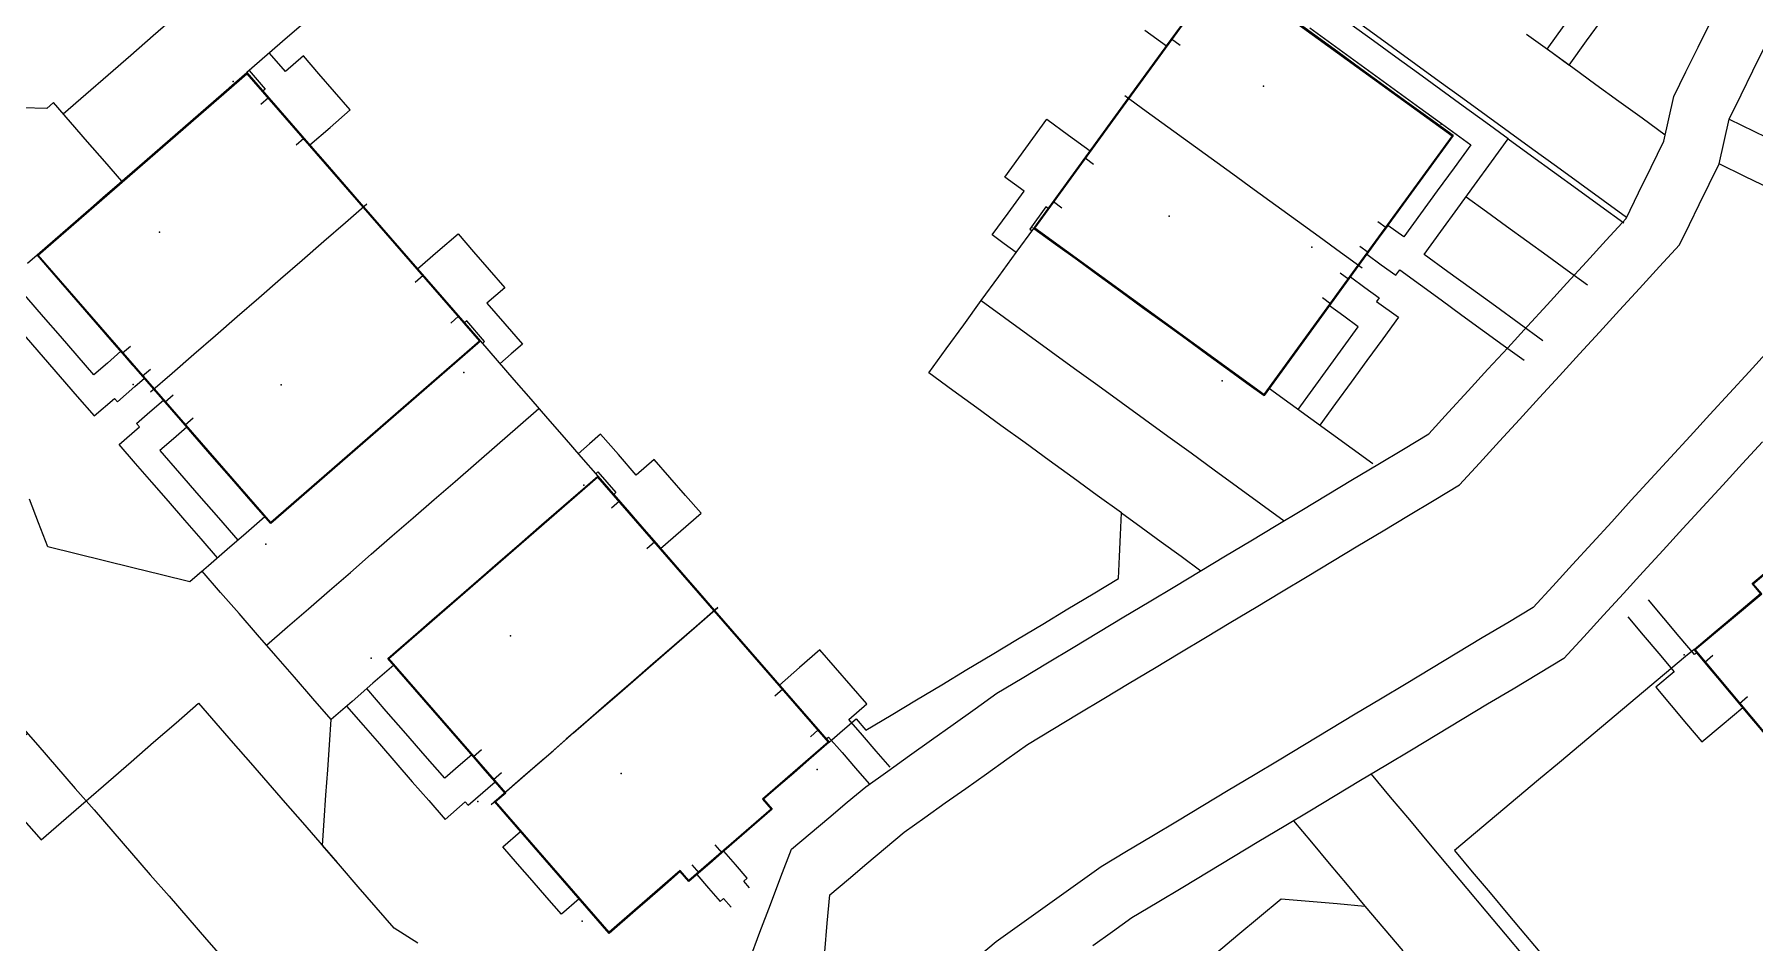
# Model space of a CAD drawing. Header units: metres. Extents: x 337936 to 338469, y 373266 to 374026.
# Drawn here: x 338350.1 to 338407.9, y 373346.3 to 373376.8 of the extents above; entities that cross this region are included whole.
import ezdxf

# ---------------------------------------------------------------- set-up
doc = ezdxf.new("R2010")
doc.units = ezdxf.units.M
for name, color, linetype in [('3D_LINES', 3, 'Continuous'), ('3D_Points', 1, 'Continuous'), ('PLOTS EXTERNAL LEVEL', 6, 'Continuous'), ('PLOTS FFL', 5, 'Continuous')]:
    doc.layers.add(name, color=color, linetype=linetype)

msp = doc.modelspace()

# ---------------------------------------------------------------- linework, layer by layer
at = {"layer": '3D_LINES'}
for points in [[(338350.586, 373384.573, 33.745), (338351.039, 373384.967, 33.748), (338351.491, 373385.36, 33.751), (338352.34, 373384.946, 33.749), (338353.189, 373384.532, 33.746), (338354.038, 373384.118, 33.743), (338354.887, 373383.704, 33.741), (338355.736, 373383.29, 33.738), (338356.584, 373382.876, 33.735), (338357.433, 373382.462, 33.733), (338358.282, 373382.048, 33.73), (338359.131, 373381.634, 33.745), (338359.693, 373380.988, 33.756), (338360.255, 373380.342, 33.767), (338360.817, 373379.695, 33.77), (338361.379, 373379.049, 33.768), (338360.694, 373378.454, 33.754), (338360.009, 373377.858, 33.74), (338359.325, 373377.263, 33.726), (338358.64, 373376.668, 33.712), (338357.956, 373376.073, 33.698), (338357.271, 373375.478, 33.684)], [(338407.501, 373383.801, 34.269), (338406.915, 373382.994, 34.269), (338406.329, 373382.188, 34.269), (338405.743, 373381.381, 34.269), (338405.157, 373380.574, 34.269), (338404.571, 373379.767, 34.269), (338403.985, 373378.961, 34.269), (338403.398, 373378.154, 34.269), (338402.812, 373377.347, 34.269), (338402.226, 373376.541, 34.269), (338401.64, 373375.734, 34.269), (338400.912, 373376.263, 34.269), (338401.489, 373377.057, 34.269), (338402.066, 373377.851, 34.269), (338402.642, 373378.645, 34.269), (338403.219, 373379.438, 34.269), (338403.796, 373380.232, 34.269), (338404.373, 373381.026, 34.269), (338404.949, 373381.82, 34.269), (338405.526, 373382.614, 34.269), (338406.103, 373383.408, 34.269), (338406.68, 373384.201, 34.269)], [(338351.109, 373374.096, 33.655), (338351.863, 373374.752, 33.669), (338352.618, 373375.408, 33.683), (338353.373, 373376.064, 33.695), (338354.127, 373376.72, 33.694), (338354.882, 373377.376, 33.693), (338355.637, 373378.032, 33.697), (338356.392, 373378.689, 33.702), (338357.146, 373379.345, 33.708), (338357.901, 373380.001, 33.714), (338358.656, 373380.657, 33.732), (338359.41, 373381.313, 33.751)], [(338403.58, 373370.616, 34.269), (338402.795, 373371.187, 34.269), (338402.009, 373371.758, 34.269), (338401.223, 373372.329, 34.269), (338400.437, 373372.9, 34.269), (338399.652, 373373.471, 34.269), (338398.866, 373374.042, 34.269), (338398.08, 373374.613, 34.269), (338397.294, 373375.183, 34.269), (338396.508, 373375.754, 34.269), (338395.723, 373376.325, 34.269), (338394.937, 373376.896, 34.269), (338394.151, 373377.467, 34.269), (338393.365, 373378.038, 34.269), (338392.58, 373378.609, 34.269), (338391.794, 373379.18, 34.269), (338391.008, 373379.751, 34.269), (338390.222, 373380.321, 34.269), (338389.437, 373380.892, 34.269), (338389.095, 373381.141, 34.271)], [(338374.14, 373345.685, 33.823), (338374.493, 373346.617, 33.813), (338374.846, 373347.548, 33.802), (338375.199, 373348.48, 33.792), (338375.553, 373349.411, 33.782), (338376.177, 373349.935, 33.78), (338376.801, 373350.459, 33.778), (338377.425, 373350.982, 33.778), (338378.049, 373351.506, 33.787), (338378.781, 373352.028, 33.8), (338379.514, 373352.551, 33.812), (338380.246, 373353.073, 33.824), (338380.979, 373353.596, 33.837), (338381.711, 373354.118, 33.849), (338382.443, 373354.641, 33.861), (338383.296, 373355.153, 33.876), (338384.149, 373355.665, 33.891), (338385.002, 373356.178, 33.906), (338385.855, 373356.69, 33.921), (338386.707, 373357.203, 33.936), (338387.56, 373357.715, 33.95), (338388.413, 373358.227, 33.965), (338389.266, 373358.74, 33.973), (338390.118, 373359.252, 33.976), (338390.971, 373359.765, 33.978), (338391.824, 373360.277, 33.98), (338392.677, 373360.789, 33.983), (338393.53, 373361.302, 33.985), (338394.382, 373361.814, 33.987), (338395.235, 373362.327, 33.997), (338396.088, 373362.839, 34.026), (338396.941, 373363.352, 34.055), (338397.603, 373364.074, 34.085), (338398.265, 373364.796, 34.096), (338398.927, 373365.519, 34.096), (338399.589, 373366.241, 34.097), (338400.251, 373366.964, 34.097), (338400.913, 373367.686, 34.097), (338401.575, 373368.408, 34.098), (338402.237, 373369.131, 34.099), (338402.899, 373369.853, 34.106), (338403.561, 373370.576, 34.128), (338403.983, 373371.442, 34.15), (338404.406, 373372.309, 34.165), (338404.828, 373373.175, 34.178), (338405, 373373.926, 34.189), (338405.171, 373374.677, 34.2), (338405.574, 373375.503, 34.213), (338405.977, 373376.329, 34.232), (338406.38, 373377.155, 34.276)], [(338386.857, 373374.615, 34.006), (338386.328, 373373.887, 34.006), (338385.8, 373373.16, 34.006), (338385.271, 373372.432, 34.006), (338384.743, 373371.705, 34.006), (338384.214, 373370.978, 34.006), (338383.686, 373370.25, 34.006), (338384.416, 373369.72, 34.002), (338385.146, 373369.189, 33.998), (338385.876, 373368.659, 33.993), (338386.606, 373368.129, 33.989), (338387.336, 373367.598, 33.985), (338388.066, 373367.068, 33.981), (338388.796, 373366.538, 33.977), (338389.526, 373366.007, 33.973), (338390.256, 373365.477, 33.969), (338390.835, 373365.056, 33.978), (338391.414, 373364.636, 33.987), (338391.942, 373365.363, 33.999), (338392.471, 373366.09, 34.011), (338392.999, 373366.818, 34.022), (338393.528, 373367.545, 34.034), (338394.056, 373368.273, 34.046), (338394.585, 373369, 34.058), (338395.113, 373369.728, 34.069), (338395.642, 373370.455, 34.081), (338396.17, 373371.183, 34.093), (338396.699, 373371.91, 34.105), (338397.227, 373372.637, 34.116), (338397.756, 373373.365, 34.128), (338396.983, 373373.926, 34.141), (338396.21, 373374.488, 34.141), (338395.437, 373375.049, 34.141), (338394.665, 373375.611, 34.141), (338393.892, 373376.172, 34.141), (338393.119, 373376.734, 34.142), (338392.346, 373377.295, 34.142)], [(338387.407, 373376.903, 34.139), (338388.135, 373376.374, 34.139), (338388.606, 373377.022, 34.139)], [(338399.607, 373373.256, 34.139), (338398.854, 373373.803, 34.139), (338398.1, 373374.351, 34.139), (338397.346, 373374.899, 34.139), (338396.592, 373375.447, 34.139), (338395.838, 373375.994, 34.139), (338395.084, 373376.542, 34.139), (338394.33, 373377.09, 34.139)], [(338388.442, 373376.797, 34.142), (338387.914, 373376.07, 34.142), (338387.385, 373375.342, 34.142), (338386.857, 373374.615, 34.142)], [(338388.309, 373376.613, 34.095), (338388.594, 373376.406, 34.119)], [(338392.953, 373376.978, 34.139), (338393.689, 373376.443, 34.14), (338394.426, 373375.908, 34.14), (338395.163, 373375.372, 34.14), (338395.9, 373374.837, 34.14), (338396.636, 373374.302, 34.14), (338397.373, 373373.767, 34.141), (338397.862, 373373.411, 34.141), (338398.35, 373373.056, 34.141), (338397.788, 373372.283, 34.141), (338397.226, 373371.509, 34.141), (338396.664, 373370.735, 34.141), (338396.101, 373369.961, 34.141), (338395.565, 373370.35, 34.141), (338395.213, 373369.865, 34.141), (338394.86, 373369.379, 34.141), (338395.346, 373369.027, 34.141), (338395.831, 373368.674, 34.141), (338395.964, 373368.857, 34.141), (338396.66, 373368.352, 34.141), (338397.355, 373367.846, 34.141), (338398.051, 373367.341, 34.141), (338398.746, 373366.836, 34.141), (338399.442, 373366.33, 34.141), (338400.138, 373365.825, 34.141)], [(338404.876, 373373.383, 34.181), (338404.101, 373373.946, 34.186), (338403.325, 373374.51, 34.191), (338402.55, 373375.073, 34.196), (338401.775, 373375.636, 34.201), (338401, 373376.199, 34.206), (338400.224, 373376.763, 34.211)], [(338357.348, 373375.545, 33.685), (338357.885, 373374.927, 33.686), (338357.81, 373374.861, 33.684), (338358.334, 373374.257, 33.685), (338358.859, 373373.653, 33.685), (338359.384, 373373.05, 33.686), (338360.063, 373373.64, 33.7), (338360.743, 373374.231, 33.714), (338360.218, 373374.834, 33.713), (338359.693, 373375.438, 33.713), (338359.168, 373376.042, 33.712), (338358.564, 373375.517, 33.7), (338358.027, 373376.135, 33.699)], [(338407.026, 373373.917, 34.2), (338407.423, 373374.73, 34.246), (338407.819, 373375.543, 34.276), (338408.216, 373376.356, 34.27)], [(338354.152, 373364.849, 33.672), (338353.498, 373365.601, 33.672), (338352.845, 373366.352, 33.672), (338352.192, 373367.104, 33.672), (338351.538, 373367.856, 33.672), (338350.885, 373368.607, 33.672), (338350.232, 373369.359, 33.672), (338350.968, 373369.999, 33.672), (338351.704, 373370.639, 33.672), (338352.441, 373371.279, 33.672), (338353.177, 373371.919, 33.672), (338353.914, 373372.56, 33.672), (338354.65, 373373.2, 33.672), (338355.386, 373373.84, 33.672), (338356.123, 373374.48, 33.672), (338356.859, 373375.12, 33.672), (338357.271, 373375.478, 33.672), (338357.924, 373374.727, 33.672), (338358.578, 373373.975, 33.672), (338359.231, 373373.223, 33.672), (338359.884, 373372.472, 33.672), (338360.538, 373371.72, 33.672), (338361.191, 373370.969, 33.672), (338361.844, 373370.217, 33.672), (338362.498, 373369.466, 33.672), (338363.151, 373368.714, 33.672), (338363.804, 373367.962, 33.672), (338364.458, 373367.211, 33.672), (338365.111, 373366.459, 33.672), (338364.693, 373366.096, 33.672), (338364.276, 373365.733, 33.672), (338363.586, 373365.134, 33.672), (338362.897, 373364.535, 33.672), (338362.208, 373363.935, 33.672), (338361.518, 373363.336, 33.672), (338360.829, 373362.737, 33.672), (338360.14, 373362.138, 33.672), (338359.45, 373361.538, 33.672), (338358.761, 373360.939, 33.672), (338358.072, 373360.34, 33.672), (338357.418, 373361.092, 33.672), (338356.765, 373361.843, 33.672), (338356.112, 373362.595, 33.672), (338355.458, 373363.346, 33.672), (338354.805, 373364.098, 33.672), (338354.152, 373364.849, 33.672)], [(338394.706, 373368.912, 34.141), (338393.983, 373369.437, 34.141), (338393.26, 373369.963, 34.141), (338392.535, 373370.489, 34.141), (338391.81, 373371.016, 34.141), (338391.085, 373371.543, 34.141), (338390.36, 373372.069, 34.141), (338389.635, 373372.596, 34.141), (338388.91, 373373.123, 34.141), (338388.185, 373373.649, 34.141), (338387.46, 373374.176, 34.141), (338386.736, 373374.703, 34.141)], [(338349.913, 373369.081, 33.549), (338350.545, 373369.632, 33.549), (338351.178, 373370.182, 33.549), (338351.811, 373370.732, 33.549), (338352.444, 373371.282, 33.549), (338353.077, 373371.832, 33.549), (338352.503, 373372.492, 33.549), (338351.929, 373373.153, 33.549), (338351.355, 373373.813, 33.549), (338350.781, 373374.473, 33.549), (338350.555, 373374.278, 33.549), (338349.741, 373374.302, 33.549)], [(338358.003, 373374.637, 33.684), (338357.737, 373374.405, 33.679)], [(338383.098, 373369.441, 34.007), (338382.693, 373369.735, 34.007), (338382.289, 373370.029, 34.007), (338382.824, 373370.765, 34.007), (338383.359, 373371.501, 34.007), (338382.712, 373371.971, 34.007), (338383.182, 373372.619, 34.007), (338383.652, 373373.266, 34.007), (338384.122, 373373.913, 34.007), (338384.85, 373373.384, 34.007), (338385.578, 373372.855, 34.007), (338385.108, 373372.208, 34.007), (338384.638, 373371.561, 34.007), (338384.168, 373370.913, 34.007), (338384.087, 373370.972, 34.007), (338383.546, 373370.228, 34.007), (338383.627, 373370.169, 34.007)], [(338408.409, 373371.574, 33.598), (338407.546, 373371.995, 33.598), (338406.683, 373372.415, 33.598), (338406.855, 373373.166, 33.598), (338407.026, 373373.917, 33.598), (338407.85, 373373.515, 33.598), (338408.674, 373373.113, 33.598)], [(338359.19, 373373.271, 33.686), (338358.924, 373373.039, 33.68)], [(338400.769, 373366.478, 34.094), (338399.973, 373367.057, 34.098), (338399.176, 373367.636, 34.102), (338398.379, 373368.215, 34.106), (338397.583, 373368.793, 34.11), (338396.786, 373369.372, 34.114), (338397.35, 373370.149, 34.114), (338397.915, 373370.926, 34.115), (338398.479, 373371.702, 34.116), (338399.043, 373372.479, 34.118), (338399.607, 373373.256, 34.139), (338400.384, 373372.691, 34.136), (338401.161, 373372.127, 34.133), (338401.937, 373371.563, 34.13), (338402.714, 373370.998, 34.127), (338403.491, 373370.434, 34.124)], [(338376.67, 373345.959, 34.005), (338376.754, 373346.919, 34.005), (338376.838, 373347.879, 34.005), (338377.462, 373348.403, 34.005), (338378.086, 373348.927, 34.005), (338378.71, 373349.45, 34.005), (338379.334, 373349.974, 34.005), (338380.024, 373350.466, 34.005), (338380.714, 373350.958, 34.005), (338381.404, 373351.45, 34.005), (338382.094, 373351.942, 34.005), (338382.784, 373352.434, 34.005), (338383.474, 373352.926, 34.005), (338384.326, 373353.439, 34.005), (338385.179, 373353.951, 34.005), (338386.032, 373354.464, 34.005), (338386.885, 373354.976, 34.005), (338387.737, 373355.488, 34.005), (338388.59, 373356.001, 34.005), (338389.443, 373356.513, 34.005), (338390.296, 373357.026, 34.005), (338391.149, 373357.538, 34.005), (338392.001, 373358.05, 34.005), (338392.854, 373358.563, 34.005), (338393.707, 373359.075, 34.005), (338394.56, 373359.588, 34.005), (338395.413, 373360.1, 34.005), (338396.265, 373360.612, 34.005), (338397.118, 373361.125, 34.005), (338397.971, 373361.637, 34.005), (338398.642, 373362.37, 34.005), (338399.314, 373363.103, 34.005), (338399.986, 373363.836, 34.005), (338400.657, 373364.569, 34.005), (338401.329, 373365.302, 34.005), (338402, 373366.035, 34.005), (338402.672, 373366.767, 34.005), (338403.343, 373367.5, 34.005), (338404.015, 373368.233, 34.005), (338404.687, 373368.966, 34.005), (338405.358, 373369.699, 34.005), (338405.689, 373370.378, 34.005), (338406.021, 373371.057, 34.005), (338406.352, 373371.736, 34.005), (338406.683, 373372.415, 34.005)], [(338385.405, 373372.616, 34.045), (338385.69, 373372.409, 34.069)], [(338398.197, 373371.314, 34.116), (338398.875, 373370.821, 34.112), (338399.553, 373370.328, 34.109), (338400.231, 373369.836, 34.106), (338400.91, 373369.343, 34.103), (338401.588, 373368.85, 34.099), (338402.266, 373368.358, 34.096)], [(338361.304, 373371.067, 33.69), (338360.578, 373370.436, 33.675), (338359.851, 373369.804, 33.703), (338359.125, 373369.172, 33.732), (338358.398, 373368.541, 33.76), (338357.671, 373367.909, 33.789), (338356.945, 373367.277, 33.817), (338356.218, 373366.646, 33.798), (338355.492, 373366.014, 33.761), (338354.765, 373365.383, 33.724), (338354.038, 373364.751, 33.686)], [(338384.341, 373371.152, 34.027), (338384.626, 373370.945, 34.05)], [(338365.178, 373366.385, 33.696), (338365.253, 373366.45, 33.698), (338364.65, 373367.144, 33.693), (338364.575, 373367.078, 33.691), (338364.05, 373367.682, 33.691), (338363.525, 373368.286, 33.69), (338363, 373368.89, 33.69), (338363.679, 373369.48, 33.704), (338364.359, 373370.071, 33.718), (338364.884, 373369.467, 33.718), (338365.408, 373368.863, 33.719), (338365.933, 373368.259, 33.726), (338365.33, 373367.734, 33.709), (338365.926, 373367.048, 33.716), (338366.523, 373366.362, 33.715), (338366.146, 373366.034, 33.706), (338365.768, 373365.706, 33.696)], [(338376.814, 373352.997, 34.006), (338377.266, 373353.391, 34.006), (338377.719, 373353.785, 34.006), (338378.052, 373353.402, 34.006), (338378.899, 373353.911, 34.006), (338379.747, 373354.42, 34.006), (338380.594, 373354.93, 34.006), (338381.442, 373355.439, 34.006), (338382.289, 373355.948, 34.006), (338383.137, 373356.457, 34.006), (338383.984, 373356.966, 34.006), (338384.832, 373357.476, 34.006), (338385.679, 373357.985, 34.006), (338386.527, 373358.494, 34.006), (338386.559, 373359.229, 34.006), (338386.591, 373359.964, 34.006), (338386.623, 373360.7, 34.006), (338385.815, 373361.287, 34.006), (338385.007, 373361.874, 34.006), (338384.199, 373362.461, 34.006), (338383.391, 373363.048, 34.006), (338382.583, 373363.635, 34.006), (338381.775, 373364.222, 34.006), (338380.967, 373364.809, 34.006), (338380.159, 373365.396, 34.006), (338380.747, 373366.205, 34.006), (338381.335, 373367.014, 34.006), (338381.922, 373367.823, 34.006), (338382.51, 373368.632, 34.006), (338383.098, 373369.441, 34.006), (338383.686, 373370.25, 34.006)], [(338395.228, 373370.486, 34.121), (338395.513, 373370.278, 34.12)], [(338394.627, 373369.658, 34.121), (338394.912, 373369.451, 34.119)], [(338348.72, 373367.898, 33.672), (338349.292, 373367.241, 33.672), (338349.864, 373366.583, 33.672), (338350.435, 373365.926, 33.672), (338351.007, 373365.268, 33.672), (338351.579, 373364.61, 33.672), (338352.15, 373363.953, 33.672), (338352.83, 373364.543, 33.672), (338352.928, 373364.43, 33.672), (338353.513, 373364.94, 33.672), (338353.833, 373365.218, 33.672), (338353.439, 373365.671, 33.672), (338353.046, 373366.124, 33.672), (338352.593, 373365.73, 33.672), (338352.14, 373365.336, 33.672), (338351.577, 373365.984, 33.672), (338351.015, 373366.631, 33.672), (338350.452, 373367.278, 33.672), (338349.89, 373367.925, 33.672), (338349.327, 373368.572, 33.672)], [(338363.192, 373368.667, 33.69), (338362.926, 373368.436, 33.684)], [(338392.561, 373364.173, 33.988), (338393.064, 373364.866, 34.014), (338393.568, 373365.559, 34.04), (338394.071, 373366.252, 34.067), (338394.575, 373366.945, 34.093), (338394.089, 373367.297, 34.092), (338393.604, 373367.65, 34.09), (338393.956, 373368.136, 34.109), (338394.309, 373368.621, 34.118), (338394.795, 373368.268, 34.116), (338395.28, 373367.916, 34.114), (338395.192, 373367.794, 34.114), (338395.92, 373367.265, 34.11), (338395.394, 373366.541, 34.1), (338394.867, 373365.817, 34.072), (338394.341, 373365.092, 34.045), (338393.815, 373364.368, 34.017), (338393.289, 373363.644, 33.99)], [(338393.972, 373368.756, 34.12), (338394.257, 373368.549, 34.118)], [(338381.922, 373367.823, 33.966), (338382.704, 373367.255, 33.968), (338383.487, 373366.687, 33.962), (338384.269, 373366.118, 33.957), (338385.051, 373365.55, 33.952), (338385.833, 373364.982, 33.946), (338386.615, 373364.414, 33.941), (338387.397, 373363.846, 33.936), (338388.179, 373363.277, 33.932), (338388.961, 373362.709, 33.952), (338389.743, 373362.141, 33.967), (338390.525, 373361.573, 33.971), (338391.307, 373361.005, 33.976), (338392.089, 373360.436, 33.981)], [(338393.371, 373367.929, 34.092), (338393.656, 373367.722, 34.093)], [(338364.38, 373367.301, 33.691), (338364.114, 373367.07, 33.686)], [(338353.37, 373366.286, 33.695), (338353.104, 373366.055, 33.676)], [(338365.111, 373366.459, 33.695), (338365.673, 373365.812, 33.696), (338366.236, 373365.166, 33.705), (338366.798, 373364.519, 33.716), (338367.36, 373363.872, 33.726), (338367.923, 373363.225, 33.737), (338368.485, 373362.578, 33.747), (338369.047, 373361.931, 33.758)], [(338408.354, 373366.156, 34.005), (338407.695, 373365.437, 34.005), (338407.035, 373364.717, 34.005), (338406.376, 373363.998, 34.005), (338405.717, 373363.278, 34.005), (338405.058, 373362.559, 34.005), (338404.398, 373361.839, 34.005), (338403.739, 373361.12, 34.005), (338403.08, 373360.401, 34.005), (338402.421, 373359.681, 34.005), (338401.762, 373358.962, 34.005), (338401.102, 373358.242, 34.005), (338400.443, 373357.523, 34.005), (338399.59, 373357.01, 34.005), (338398.737, 373356.498, 34.005), (338397.885, 373355.986, 34.005), (338397.032, 373355.473, 34.005), (338396.179, 373354.961, 34.005), (338395.326, 373354.448, 34.005), (338394.474, 373353.936, 34.005), (338393.621, 373353.424, 34.005), (338392.768, 373352.911, 34.005), (338391.915, 373352.399, 34.005), (338391.062, 373351.886, 34.005), (338390.21, 373351.374, 34.005), (338389.357, 373350.862, 34.005), (338388.504, 373350.349, 34.005), (338387.651, 373349.837, 34.005), (338386.798, 373349.324, 34.005), (338385.946, 373348.812, 34.005), (338385.241, 373348.309, 34.005), (338384.535, 373347.806, 34.005), (338383.83, 373347.303, 34.005), (338383.125, 373346.8, 34.005), (338382.42, 373346.297, 34.005), (338381.796, 373345.773, 34.005)], [(338354.04, 373365.515, 33.672), (338353.774, 373365.283, 33.672)], [(338391.59, 373364.878, 33.985), (338392.284, 373364.374, 33.987), (338392.978, 373363.87, 33.989), (338393.671, 373363.366, 33.991), (338394.365, 373362.862, 33.993), (338395.059, 373362.358, 33.995)], [(338356.291, 373359.19, 33.706), (338355.74, 373359.823, 33.701), (338355.189, 373360.457, 33.696), (338354.638, 373361.091, 33.691), (338354.087, 373361.725, 33.686), (338353.536, 373362.359, 33.681), (338352.985, 373362.992, 33.675), (338353.664, 373363.583, 33.672), (338353.566, 373363.696, 33.672), (338354.019, 373364.089, 33.674), (338354.472, 373364.483, 33.693), (338354.866, 373364.03, 33.693), (338355.26, 373363.577, 33.694), (338354.807, 373363.183, 33.674), (338354.354, 373362.79, 33.672), (338355.008, 373362.037, 33.672), (338355.662, 373361.285, 33.673), (338356.316, 373360.532, 33.679), (338356.97, 373359.78, 33.685)], [(338354.795, 373364.647, 33.706), (338354.529, 373364.415, 33.693)], [(338355.466, 373363.875, 33.707), (338355.2, 373363.644, 33.693)], [(338357.935, 373356.256, 33.729), (338358.638, 373356.867, 33.72), (338359.341, 373357.478, 33.699), (338360.044, 373358.089, 33.712), (338360.747, 373358.7, 33.712), (338361.45, 373359.312, 33.712), (338362.153, 373359.923, 33.712), (338362.856, 373360.534, 33.712), (338363.559, 373361.145, 33.722), (338364.262, 373361.756, 33.735), (338364.965, 373362.367, 33.748), (338365.668, 373362.979, 33.733), (338366.371, 373363.59, 33.712), (338367.074, 373364.201, 33.721)], [(338368.982, 373362.007, 33.757), (338369.057, 373362.072, 33.758), (338369.66, 373361.379, 33.76), (338369.585, 373361.313, 33.759), (338370.11, 373360.709, 33.759), (338370.634, 373360.105, 33.759), (338371.159, 373359.502, 33.76), (338371.839, 373360.092, 33.773), (338372.518, 373360.683, 33.787), (338371.993, 373361.286, 33.787), (338371.468, 373361.89, 33.786), (338370.943, 373362.494, 33.786), (338370.339, 373361.969, 33.774), (338369.743, 373362.655, 33.77), (338369.146, 373363.342, 33.759), (338368.769, 373363.014, 33.752), (338368.391, 373362.686, 33.746)], [(338408.138, 373363.082, 34.065), (338407.471, 373362.354, 34.065), (338406.805, 373361.627, 34.064), (338406.138, 373360.9, 34.064), (338405.472, 373360.172, 34.063), (338404.805, 373359.445, 34.062), (338404.139, 373358.718, 34.062), (338403.472, 373357.99, 34.058), (338402.806, 373357.263, 34.035), (338402.14, 373356.536, 34.034), (338401.473, 373355.808, 34.033), (338400.62, 373355.296, 34.031), (338399.768, 373354.784, 34.028), (338398.915, 373354.271, 34.026), (338398.062, 373353.759, 34.024), (338397.209, 373353.246, 34.021), (338396.356, 373352.734, 34.019), (338395.504, 373352.222, 34.017), (338394.651, 373351.709, 34.014), (338393.798, 373351.197, 34.012), (338392.945, 373350.684, 34.01), (338392.092, 373350.172, 34.007), (338391.24, 373349.66, 34.005), (338390.387, 373349.147, 34.003), (338389.534, 373348.635, 34), (338388.681, 373348.122, 33.998), (338387.829, 373347.61, 33.996), (338386.976, 373347.098, 33.993), (338386.322, 373346.631, 33.987), (338385.668, 373346.164, 33.976)], [(338365.928, 373351.302, 33.746), (338365.274, 373352.054, 33.746), (338364.621, 373352.805, 33.746), (338363.968, 373353.557, 33.746), (338363.315, 373354.309, 33.746), (338362.661, 373355.06, 33.746), (338362.008, 373355.812, 33.746), (338362.744, 373356.452, 33.746), (338363.481, 373357.092, 33.746), (338364.217, 373357.732, 33.746), (338364.954, 373358.372, 33.746), (338365.69, 373359.012, 33.746), (338366.426, 373359.653, 33.746), (338367.163, 373360.293, 33.746), (338367.899, 373360.933, 33.746), (338368.636, 373361.573, 33.746), (338369.047, 373361.931, 33.746), (338369.701, 373361.18, 33.746), (338370.354, 373360.428, 33.746), (338371.007, 373359.676, 33.746), (338371.661, 373358.925, 33.746), (338372.314, 373358.173, 33.746), (338372.967, 373357.422, 33.746), (338373.608, 373356.684, 33.746), (338374.249, 373355.947, 33.746), (338374.89, 373355.209, 33.746), (338375.531, 373354.472, 33.746), (338376.172, 373353.735, 33.746), (338376.814, 373352.997, 33.746), (338376.132, 373352.405, 33.746), (338375.626, 373351.965, 33.746), (338375.119, 373351.525, 33.746), (338374.613, 373351.084, 33.746), (338374.902, 373350.752, 33.746), (338374.203, 373350.145, 33.746), (338373.505, 373349.538, 33.746), (338372.806, 373348.931, 33.746), (338372.108, 373348.323, 33.746), (338371.819, 373348.655, 33.746), (338371.223, 373348.137, 33.746), (338370.626, 373347.619, 33.746), (338370.03, 373347.101, 33.746), (338369.434, 373346.582, 33.746), (338368.842, 373347.264, 33.746), (338368.191, 373348.012, 33.746), (338367.54, 373348.761, 33.746), (338366.889, 373349.51, 33.746), (338366.239, 373350.258, 33.746), (338365.588, 373351.007, 33.746)], [(338363.013, 373346.251, 33.549), (338362.214, 373346.76, 33.549), (338361.613, 373347.452, 33.549), (338361.011, 373348.144, 33.549), (338360.41, 373348.836, 33.549), (338359.809, 373349.527, 33.549), (338359.868, 373350.374, 33.549), (338359.927, 373351.22, 33.549), (338359.986, 373352.067, 33.549), (338360.045, 373352.913, 33.549), (338360.105, 373353.76, 33.549), (338360.105, 373353.76, 33.549), (338359.486, 373354.471, 33.549), (338358.867, 373355.183, 33.549), (338358.249, 373355.894, 33.549), (338357.63, 373356.606, 33.549), (338357.012, 373357.318, 33.549), (338356.393, 373358.029, 33.549), (338355.775, 373358.741, 33.549), (338355.357, 373358.378, 33.549), (338354.404, 373358.615, 33.549), (338353.45, 373358.851, 33.549), (338352.497, 373359.088, 33.549), (338351.544, 373359.325, 33.549), (338350.59, 373359.562, 33.549), (338350.281, 373360.362, 33.549), (338349.972, 373361.163, 33.549)], [(338369.779, 373361.09, 33.759), (338369.513, 373360.858, 33.753)], [(338357.875, 373360.566, 33.697), (338357.245, 373360.019, 33.677), (338356.616, 373359.472, 33.696), (338355.986, 373358.925, 33.715), (338355.357, 373358.378, 33.72)], [(338386.623, 373360.7, 33.914), (338387.291, 373360.214, 33.931), (338387.959, 373359.729, 33.948), (338388.627, 373359.243, 33.964), (338389.296, 373358.758, 33.973)], [(338370.966, 373359.724, 33.76), (338370.7, 373359.492, 33.754)], [(338408.358, 373353.119, 34.042), (338407.73, 373353.867, 34.042), (338407.102, 373354.616, 34.042), (338406.474, 373355.364, 34.042), (338405.846, 373356.113, 34.043), (338406.59, 373356.738, 34.043), (338407.335, 373357.362, 34.043), (338408.079, 373357.987, 34.043), (338407.797, 373358.324, 34.043), (338408.506, 373358.919, 34.043)], [(338365.475, 373350.908, 33.746), (338366.166, 373351.509, 33.746), (338366.858, 373352.111, 33.746), (338367.549, 373352.712, 33.746), (338368.24, 373353.313, 33.746), (338368.932, 373353.914, 33.746), (338369.623, 373354.515, 33.746), (338370.315, 373355.116, 33.746), (338371.006, 373355.717, 33.746), (338371.698, 373356.318, 33.746), (338372.389, 373356.919, 33.746), (338373.081, 373357.52, 33.746), (338372.354, 373356.889, 33.746), (338371.627, 373356.257, 33.746), (338370.901, 373355.625, 33.746), (338370.174, 373354.994, 33.746), (338369.448, 373354.362, 33.746), (338368.721, 373353.73, 33.746), (338367.994, 373353.099, 33.746), (338367.268, 373352.467, 33.746), (338366.541, 373351.836, 33.746), (338365.815, 373351.204, 33.746)], [(338403.626, 373357.203, 34.043), (338404.142, 373356.588, 34.043), (338404.657, 373355.974, 34.043), (338405.173, 373355.359, 34.043), (338404.56, 373354.845, 34.043), (338405.075, 373354.232, 34.043), (338405.589, 373353.619, 34.043), (338406.103, 373353.006, 34.043), (338406.792, 373353.585, 34.043), (338407.482, 373354.163, 34.043), (338406.968, 373354.776, 34.043), (338406.453, 373355.389, 34.043), (338405.939, 373356.002, 34.043), (338405.863, 373355.938, 34.043), (338405.347, 373356.552, 34.043), (338404.832, 373357.166, 34.043), (338404.317, 373357.78, 34.043)], [(338378.861, 373352.166, 33.801), (338378.398, 373352.699, 33.788), (338377.936, 373353.231, 33.775), (338377.473, 373353.763, 33.775), (338378.077, 373354.288, 33.784), (338377.552, 373354.891, 33.79), (338377.027, 373355.495, 33.79), (338376.502, 373356.099, 33.79), (338375.823, 373355.508, 33.776), (338375.144, 373354.918, 33.762), (338375.669, 373354.314, 33.763), (338376.194, 373353.71, 33.763), (338376.718, 373353.107, 33.763), (338376.794, 373353.172, 33.765), (338377.25, 373352.648, 33.764), (338377.705, 373352.124, 33.777), (338378.161, 373351.6, 33.789)], [(338405.846, 373356.113, 34.043), (338405.561, 373355.874, 34.043), (338404.855, 373355.282, 34.043), (338404.15, 373354.69, 34.043), (338403.445, 373354.098, 34.043), (338402.74, 373353.506, 34.043), (338402.034, 373352.915, 34.043), (338401.329, 373352.323, 34.043), (338400.624, 373351.731, 34.043), (338399.918, 373351.139, 34.043), (338399.213, 373350.547, 34.043), (338398.508, 373349.955, 34.043), (338397.803, 373349.364, 34.043), (338398.399, 373348.652, 34.043), (338398.996, 373347.941, 34.043), (338399.593, 373347.23, 34.043), (338400.19, 373346.518, 34.043), (338400.787, 373345.807, 34.043)], [(338406.201, 373355.69, 34.064), (338406.471, 373355.916, 34.077)], [(338362.205, 373355.585, 33.767), (338361.505, 373354.977, 33.719), (338360.805, 373354.368, 33.736), (338360.105, 373353.76, 33.741)], [(338360.62, 373354.208, 33.746), (338361.171, 373353.574, 33.746), (338361.722, 373352.94, 33.746), (338362.273, 373352.306, 33.746), (338362.824, 373351.672, 33.746), (338363.375, 373351.039, 33.746), (338363.926, 373350.405, 33.746), (338364.605, 373350.995, 33.746), (338364.703, 373350.882, 33.746), (338364.95, 373351.097, 33.748), (338365.608, 373351.67, 33.748), (338365.215, 373352.123, 33.748), (338364.821, 373352.576, 33.748), (338364.368, 373352.182, 33.748), (338363.915, 373351.788, 33.748), (338363.261, 373352.541, 33.748), (338362.607, 373353.293, 33.748), (338361.953, 373354.046, 33.748), (338361.299, 373354.798, 33.748)], [(338375.264, 373354.78, 33.762), (338374.998, 373354.549, 33.757)], [(338407.365, 373354.303, 34.059), (338407.635, 373354.53, 34.075)], [(338349.911, 373353.292, 33.756), (338349.156, 373352.636, 33.76), (338348.402, 373351.98, 33.761), (338349.058, 373351.225, 33.761), (338349.714, 373350.47, 33.761), (338350.37, 373349.716, 33.761), (338350.873, 373350.153, 33.76), (338351.376, 373350.59, 33.76), (338351.879, 373351.028, 33.759), (338352.634, 373351.684, 33.758), (338353.389, 373352.34, 33.757), (338354.143, 373352.996, 33.752), (338354.898, 373353.652, 33.748), (338355.653, 373354.308, 33.743), (338356.233, 373353.64, 33.746), (338356.814, 373352.972, 33.749), (338357.395, 373352.304, 33.752), (338357.976, 373351.636, 33.754), (338358.556, 373350.968, 33.754), (338359.137, 373350.3, 33.754), (338359.718, 373349.632, 33.754), (338360.299, 373348.964, 33.754)], [(338349.624, 373353.622, 33.549), (338350.254, 373352.898, 33.549), (338350.884, 373352.173, 33.549), (338351.513, 373351.449, 33.549), (338352.143, 373350.724, 33.549), (338352.773, 373350, 33.549), (338353.403, 373349.275, 33.549), (338354.032, 373348.551, 33.549), (338354.662, 373347.826, 33.549), (338355.292, 373347.102, 33.549), (338355.922, 373346.378, 33.549), (338356.551, 373345.653, 33.549)], [(338376.451, 373353.414, 33.763), (338376.185, 373353.183, 33.758)], [(338365.146, 373352.739, 33.79), (338364.88, 373352.508, 33.778)], [(338365.817, 373351.968, 33.792), (338365.551, 373351.736, 33.78)], [(338395.004, 373351.921, 34.015), (338395.647, 373351.155, 34.02), (338396.289, 373350.389, 34.025), (338396.932, 373349.623, 34.028), (338397.575, 373348.857, 34.028), (338398.218, 373348.091, 34.028), (338398.86, 373347.325, 34.044), (338399.503, 373346.559, 34.061), (338400.146, 373345.793, 34.078), (338400.789, 373345.027, 34.095), (338401.432, 373344.261, 34.098), (338402.074, 373343.495, 34.098), (338401.308, 373342.852, 34.102), (338400.542, 373342.209, 34.106), (338399.776, 373341.566, 34.111)], [(338368.429, 373347.738, 33.765), (338367.835, 373347.221, 33.75), (338367.343, 373347.788, 33.75), (338366.85, 373348.354, 33.75), (338366.358, 373348.921, 33.75), (338365.865, 373349.487, 33.75), (338366.46, 373350.004, 33.765)], [(338392.4, 373350.357, 34.008), (338393, 373349.642, 34.013), (338393.6, 373348.927, 34.017), (338394.2, 373348.212, 34.021), (338394.8, 373347.497, 34.021)], [(338374.146, 373348.114, 33.787), (338373.952, 373348.337, 33.782), (338374.066, 373348.435, 33.782), (338373.672, 373348.888, 33.771), (338373.278, 373349.341, 33.761), (338372.825, 373348.947, 33.762), (338372.373, 373348.554, 33.764), (338372.766, 373348.101, 33.774), (338373.16, 373347.648, 33.785), (338373.273, 373347.747, 33.784), (338373.525, 373347.456, 33.791)], [(338372.98, 373349.549, 33.755), (338373.211, 373349.283, 33.761)], [(338372.208, 373348.878, 33.757), (338372.44, 373348.612, 33.763)], [(338389.812, 373345.922, 34.002), (338390.535, 373346.529, 34.002), (338391.259, 373347.136, 34.002), (338391.982, 373347.743, 34.002), (338392.922, 373347.661, 34.002), (338393.861, 373347.579, 34.002), (338394.8, 373347.497, 34.002), (338395.433, 373346.743, 34.002), (338396.065, 373345.989, 34.002)]]:
    msp.add_polyline3d(points, dxfattribs=at)
at = {"layer": '3D_Points'}
for p in [(338356.809, 373375.179, 33.675), (338391.399, 373375.02, 34.275), (338397.36, 373373.748, 34.125), (338388.228, 373370.656, 34.275), (338354.341, 373370.118, 33.825), (338383.614, 373370.283, 34.01), (338393.012, 373369.621, 34.125), (338353.454, 373365.007, 33.675), (338358.423, 373365.002, 33.825), (338364.553, 373365.414, 33.675), (338390.007, 373365.135, 33.96), (338368.585, 373361.631, 33.75), (338357.914, 373359.643, 33.675), (338366.119, 373356.57, 33.9), (338361.444, 373355.816, 33.75), (338405.511, 373355.933, 34.05), (338369.831, 373351.945, 33.9), (338376.409, 373352.086, 33.75), (338365.024, 373351.011, 33.75), (338368.523, 373346.987, 33.75)]:
    msp.add_point(p, dxfattribs=at)
at = {"layer": 'PLOTS EXTERNAL LEVEL'}
for points in [[(338391.414, 373364.636, 34.275), (338383.686, 373370.25, 34.275), (338386.857, 373374.615, 34.275), (338390.028, 373378.979, 34.275), (338397.756, 373373.365, 34.275), (338394.585, 373369, 34.275), (338391.414, 373364.636, 34.275)], [(338365.111, 373366.459, 33.825), (338358.072, 373360.34, 33.825), (338354.152, 373364.849, 33.825), (338350.232, 373369.359, 33.825), (338357.271, 373375.478, 33.825), (338361.191, 373370.969, 33.825), (338365.111, 373366.459, 33.825)], [(338420.6, 373353.04, 34.2), (338413.455, 373347.045, 34.2), (338409.614, 373351.622, 34.2), (338405.846, 373356.113, 34.2), (338408.079, 373357.987, 34.2), (338407.797, 373358.324, 34.2), (338410.633, 373360.704, 34.2), (338410.916, 373360.367, 34.2), (338413.336, 373362.398, 34.2), (338417.105, 373357.907, 34.2), (338416.76, 373357.618, 34.2), (338420.6, 373353.04, 34.2)], [(338376.814, 373352.997, 33.9), (338374.613, 373351.084, 33.9), (338374.902, 373350.752, 33.9), (338372.108, 373348.323, 33.9), (338371.819, 373348.655, 33.9), (338369.434, 373346.582, 33.9), (338365.588, 373351.007, 33.9), (338365.928, 373351.302, 33.9), (338362.008, 373355.812, 33.9), (338369.047, 373361.931, 33.9), (338372.967, 373357.422, 33.9), (338376.814, 373352.997, 33.9)]]:
    msp.add_polyline3d(points, dxfattribs=at)
at = {"layer": 'PLOTS FFL'}
for points in [[(338391.408, 373364.67, 34.275), (338383.721, 373370.256, 34.275), (338386.877, 373374.6, 34.275), (338390.034, 373378.944, 34.275), (338397.721, 373373.359, 34.275), (338394.564, 373369.015, 34.275), (338391.408, 373364.67, 34.275)], [(338365.076, 373366.462, 33.825), (338358.074, 373360.375, 33.825), (338354.17, 373364.866, 33.825), (338350.267, 373369.356, 33.825), (338357.269, 373375.443, 33.825), (338361.172, 373370.952, 33.825), (338365.076, 373366.462, 33.825)], [(338420.565, 373353.044, 34.2), (338413.458, 373347.08, 34.2), (338409.633, 373351.638, 34.2), (338405.881, 373356.11, 34.2), (338408.115, 373357.984, 34.2), (338407.832, 373358.321, 34.2), (338410.63, 373360.669, 34.2), (338410.913, 373360.332, 34.2), (338413.333, 373362.363, 34.2), (338417.069, 373357.91, 34.2), (338416.724, 373357.621, 34.2), (338420.565, 373353.044, 34.2)], [(338376.778, 373353, 33.9), (338374.578, 373351.087, 33.9), (338374.867, 373350.755, 33.9), (338372.11, 373348.359, 33.9), (338371.821, 373348.691, 33.9), (338369.436, 373346.618, 33.9), (338365.623, 373351.004, 33.9), (338365.963, 373351.3, 33.9), (338362.043, 373355.809, 33.9), (338369.045, 373361.896, 33.9), (338372.949, 373357.405, 33.9), (338376.778, 373353, 33.9)]]:
    msp.add_polyline3d(points, dxfattribs=at)

doc.saveas('drawing.dxf')
